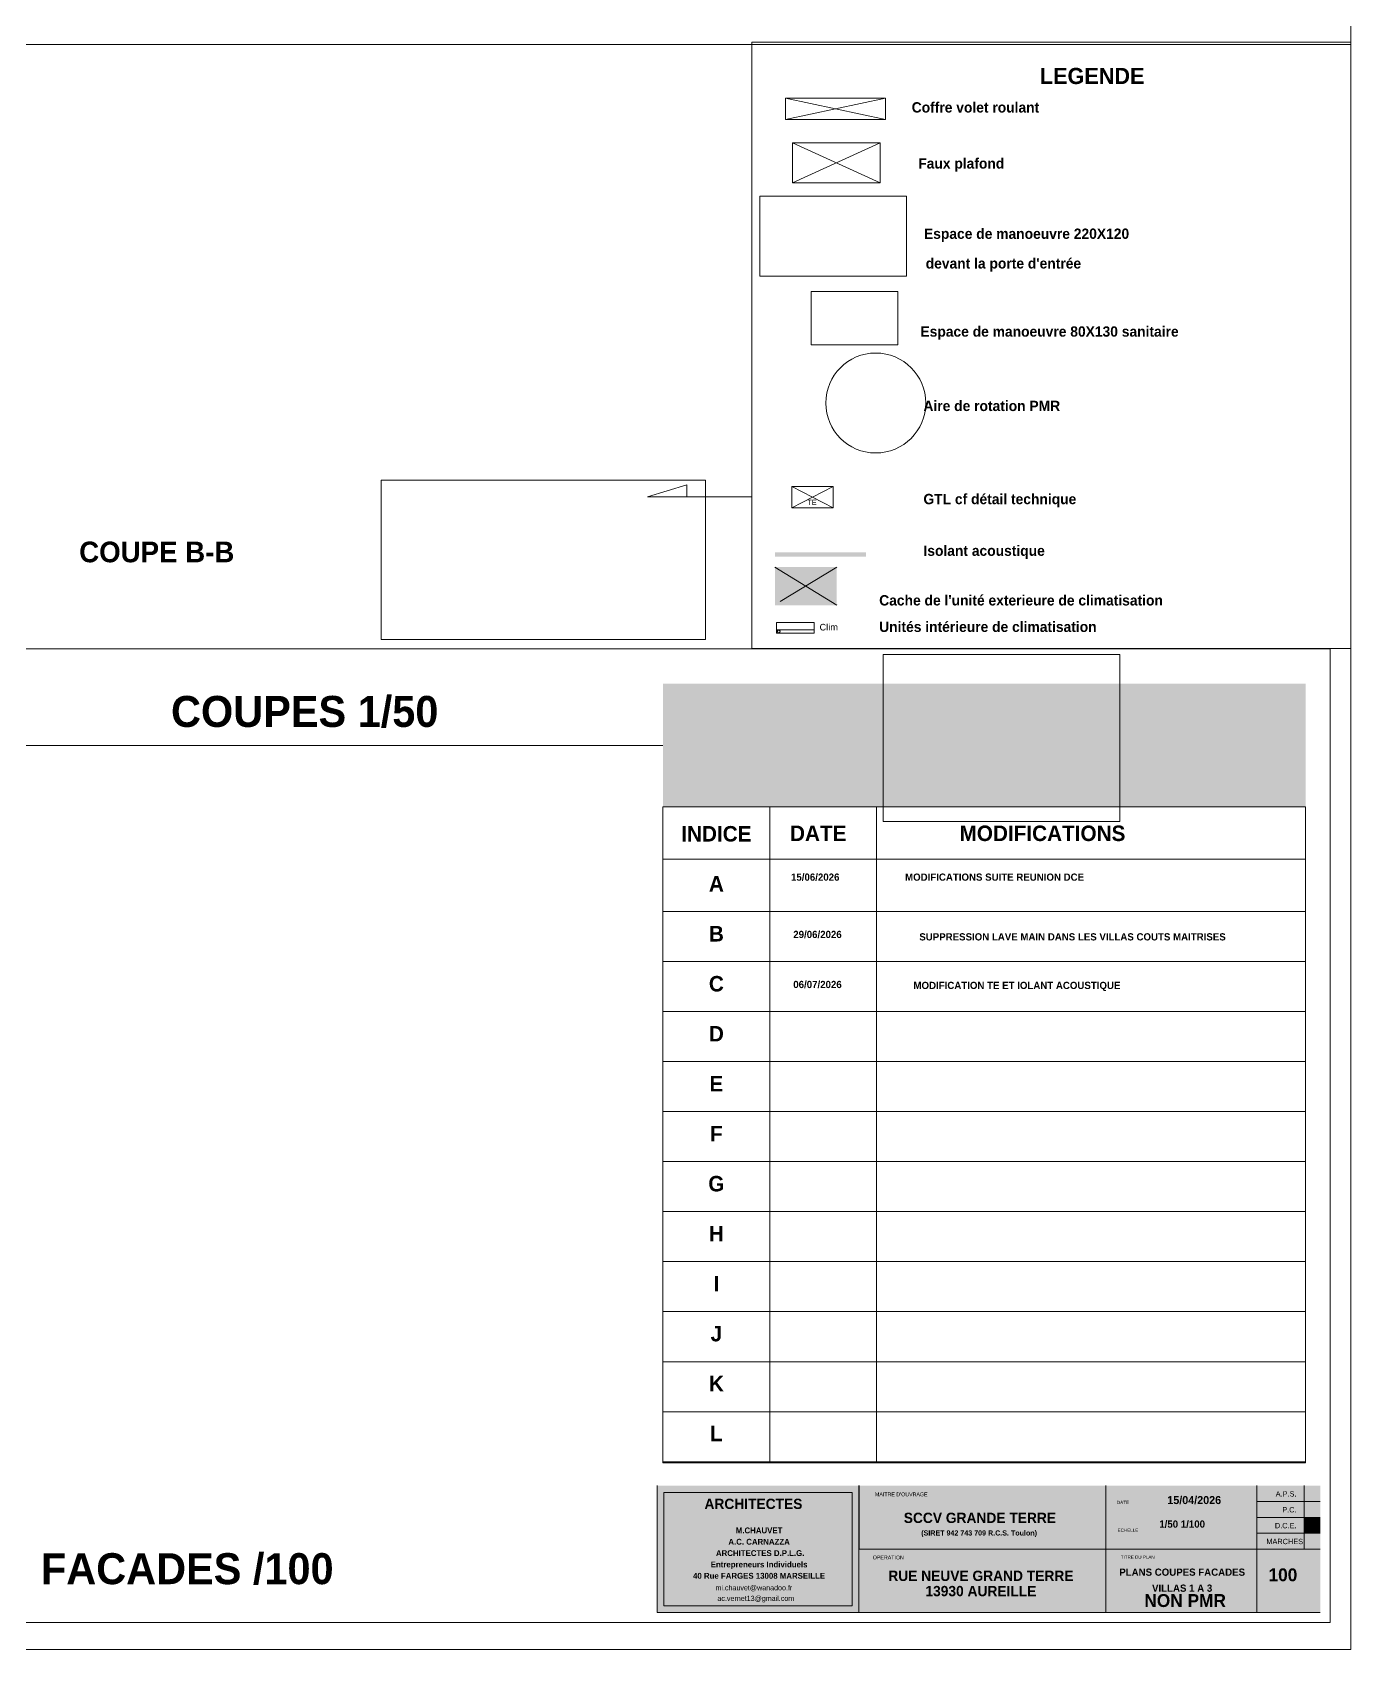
# Model space of a CAD drawing. Header units: metres. Extents: x 1.8 to 67.5, y -52.8 to -10.8.
# Drawn here: x 41.98 to 61.76, y -52.77 to -28.49 of the extents above; entities that cross this region are included whole.
import ezdxf
from ezdxf.enums import TextEntityAlignment as Align
from ezdxf.lldxf.tags import DXFTag

# ---------------------------------------------------------------- set-up
doc = ezdxf.new("R2010")
doc.units = ezdxf.units.M
doc.header["$MEASUREMENT"] = 0
doc.header["$XCLIPFRAME"] = 2
for name, color, linetype in [('Calque commun', 7, 'Continuous'), ('Cotations', 7, 'Continuous'), ('Textes', 7, 'Continuous')]:
    doc.layers.add(name, color=color, linetype=linetype)
doc.styles.add('Arial', font='arial.ttf', dxfattribs={"height": 0.185551})
doc.styles.add('Arial16', font='arial.ttf', dxfattribs={"height": 0.077313})
doc.styles.add('Arial2', font='arial.ttf', dxfattribs={"height": 0.216476})
doc.styles.add('Arial8', font='arial.ttf', dxfattribs={"height": 0.098961})
doc.styles.add('Century Gothic', font='GOTHICB.TTF', dxfattribs={"height": 0.31023})
doc.styles.add('Century Gothic12', font='GOTHICB.TTF', dxfattribs={"height": 0.108581})
doc.styles.add('Century Gothic13', font='GOTHICB.TTF', dxfattribs={"height": 0.193894})
doc.styles.add('Century Gothic2', font='GOTHIC.TTF', dxfattribs={"height": 0.159822})
doc.styles.add('Century Gothic23', font='GOTHICB.TTF', dxfattribs={"height": 0.242755})
doc.styles.add('Century Gothic3', font='GOTHIC.TTF', dxfattribs={"height": 0.159838})
doc.styles.add('Century Gothic4', font='GOTHICB.TTF', dxfattribs={"height": 0.155115})
doc.styles.add('Century Gothic5', font='GOTHIC.TTF', dxfattribs={"height": 0.077575})
doc.styles.add('Century Gothic6', font='GOTHICB.TTF', dxfattribs={"height": 0.241204})
doc.styles.add('Century Gothic7', font='GOTHICB.TTF', dxfattribs={"height": 0.046535})
doc.styles.add('Century Gothic8', font='GOTHICB.TTF', dxfattribs={"height": 0.077558})
doc.styles.add('Century Gothic9', font='GOTHICB.TTF', dxfattribs={"height": 0.465345})
tags = doc.linetypes.add('DIVIDE2', pattern=[0.625, 0.25, -0.125, 0, -0.125, 0, -0.125]).pattern_tags.tags
tags[14:15] = [DXFTag(74, 4), DXFTag(75, 0), DXFTag(340, '0'), DXFTag(46, 1.0), DXFTag(50, 0.0), DXFTag(44, 0.0), DXFTag(45, 0.0)]
tags[12:13] = [DXFTag(74, 4), DXFTag(75, 0), DXFTag(340, '0'), DXFTag(46, 1.0), DXFTag(50, 0.0), DXFTag(44, 0.0), DXFTag(45, 0.0)]
tags[10:11] = [DXFTag(74, 4), DXFTag(75, 0), DXFTag(340, '0'), DXFTag(46, 1.0), DXFTag(50, 0.0), DXFTag(44, 0.0), DXFTag(45, 0.0)]
tags[8:9] = [DXFTag(74, 4), DXFTag(75, 0), DXFTag(340, '0'), DXFTag(46, 1.0), DXFTag(50, 0.0), DXFTag(44, 0.0), DXFTag(45, 0.0)]
tags[6:7] = [DXFTag(74, 4), DXFTag(75, 0), DXFTag(340, '0'), DXFTag(46, 1.0), DXFTag(50, 0.0), DXFTag(44, 0.0), DXFTag(45, 0.0)]
tags[4:5] = [DXFTag(74, 4), DXFTag(75, 0), DXFTag(340, '0'), DXFTag(46, 1.0), DXFTag(50, 0.0), DXFTag(44, 0.0), DXFTag(45, 0.0)]
tags = doc.linetypes.add('HIDDEN', pattern=[0.375, 0.25, -0.125]).pattern_tags.tags
tags[6:7] = [DXFTag(74, 4), DXFTag(75, 0), DXFTag(340, '0'), DXFTag(46, 1.0), DXFTag(50, 0.0), DXFTag(44, 0.0), DXFTag(45, 0.0)]
tags[4:5] = [DXFTag(74, 4), DXFTag(75, 0), DXFTag(340, '0'), DXFTag(46, 1.0), DXFTag(50, 0.0), DXFTag(44, 0.0), DXFTag(45, 0.0)]
tags = doc.linetypes.add('HIDDEN2', pattern=[0.1875, 0.125, -0.0625]).pattern_tags.tags
tags[6:7] = [DXFTag(74, 4), DXFTag(75, 0), DXFTag(340, '0'), DXFTag(46, 1.0), DXFTag(50, 0.0), DXFTag(44, 0.0), DXFTag(45, 0.0)]
tags[4:5] = [DXFTag(74, 4), DXFTag(75, 0), DXFTag(340, '0'), DXFTag(46, 1.0), DXFTag(50, 0.0), DXFTag(44, 0.0), DXFTag(45, 0.0)]
picture_1 = doc.add_image_def('image1.jpg', size_in_pixel=(1169, 826))
picture_2 = doc.add_image_def('image2.jpg', size_in_pixel=(789, 328))

# ---------------------------------------------------------------- blocks, each defined once
blk = doc.blocks.new('CARTDCE')
at = {"layer": 'Calque commun', "color": 9, "linetype": 'Continuous', "lineweight": 9}
for p, q in [((20.202, 28.93), (-21.798, 28.93)), ((-21.798, 28.93), (-21.798, 27.609)), ((20.202, -0.3), (20.202, 28.93)), ((-21.798, -0.3), (-21.798, 1.265)), ((-21.798, -0.3), (20.202, -0.3))]:
    blk.add_line(p, q, dxfattribs=at)
at = {"layer": 'Calque commun', "color": 7, "linetype": 'Continuous', "lineweight": 9}
for p, q in [((3.381, 24.184), (3.381, 4.528)), ((6.588, 24.184), (6.588, 4.528)), ((0, 0), (0, 3.812)), ((17.996, 1.906, -3.494), (17.996, 3.812, -3.494)), ((19.425, 1.906, -3.494), (19.425, 3.812, -3.494)), ((17.996, 3.335, -3.494), (19.902, 3.335, -3.494)), ((17.996, 2.859, -3.494), (19.902, 2.859, -3.494)), ((17.996, 2.382, -3.494), (19.902, 2.382, -3.494)), ((6.059, 0), (0, 0)), ((19.902, 0), (6.059, 0))]:
    blk.add_line(p, q, dxfattribs=at)
at = {"layer": 'Calque commun', "color": 7, "linetype": 'Continuous', "lineweight": 18}
for p, q in [((0.206, 3.606), (5.853, 3.606)), ((0.206, 0.206), (0.206, 3.606)), ((5.853, 3.606), (5.853, 0.206)), ((6.059, 0), (6.059, 3.812)), ((6.06, 3.812), (6.059, 0)), ((13.463, 3.812), (13.463, 0)), ((17.996, 0), (17.996, 3.812)), ((19.902, 1.906), (6.059, 1.906)), ((5.853, 0.206), (0.206, 0.206))]:
    blk.add_line(p, q, dxfattribs=at)
for points in [[(0.174, 27.878), (19.464, 27.878), (0.174, 24.184), (19.464, 24.184)], [(19.902, 3.812), (0, 3.812), (19.902, 0), (0, 0)], [(0, 3.812), (19.902, 3.812), (0, 0), (19.902, 0)]]:
    blk.add_trace(points, dxfattribs=at)
at = {"layer": 'Calque commun', "color": 18, "linetype": 'Continuous', "lineweight": 9}
blk.add_trace([(19.902, 2.859), (19.425, 2.859), (19.902, 2.382), (19.425, 2.382)], dxfattribs=at)
at = {"layer": 'Calque commun', "color": 7, "linetype": 'ByBlock', "lineweight": -2, "style": 'Century Gothic6'}
blk.add_text('15/04/2026', height=0.2412, dxfattribs=at).set_placement((16.12, 3.185), align=Align.BOTTOM_CENTER)
at = {"layer": 'Calque commun', "color": 7, "linetype": 'ByBlock', "lineweight": -2}
for s, style, p in [('A.P.S.', 'Century Gothic2', (19.191, 3.436, -3.494)), ('P.C.', 'Century Gothic3', (19.191, 2.96, -3.494)), ('D.C.E.', 'Century Gothic3', (19.191, 2.484, -3.494)), ('MARCHES', 'Century Gothic3', (19.388, 2.007, -3.494))]:
    blk.add_text(s, height=0.1598, dxfattribs=dict(at, style=style)).set_placement(p, align=Align.BOTTOM_RIGHT)
for s, height, style, p in [('SCCV GRANDE TERRE', 0.3091, 'Century Gothic4', (9.688, 2.597, 0)), ('(SIRET 942 743 709 R.C.S. Toulon)', 0.15455, 'Century Gothic8', (9.665, 2.268, 0))]:
    blk.add_text(s, height=height, rotation=360, dxfattribs=dict(at, style=style)).set_placement(p, align=Align.BOTTOM_CENTER)
at = {"layer": 'Calque commun', "color": 7, "linetype": 'ByBlock', "lineweight": -2, "attachment_point": 8, "rotation": 360}
for s, insert, char_height, line_spacing_factor, style in [(' \\PARCHITECTES', (2.891, 3.106, 0), 0.3091, 0.889662, 'Century Gothic4'), ('M.CHAUVET\\PA.C. CARNAZZA\\P ARCHITECTES D.P.L.G.\\PEntrepreneurs Individuels\\P40 Rue FARGES 13008 MARSEILLE', (3.061, 1.014, 0), 0.17601, 1.160429, 'Century Gothic7'), ('RUE NEUVE GRAND TERRE\\P13930 AUREILLE', (9.718, 0.487, 0), 0.3091, 0.889662, 'Century Gothic4')]:
    blk.add_mtext(s, dxfattribs=dict(at, insert=insert, char_height=char_height, line_spacing_factor=line_spacing_factor, style=style))
at = {"layer": 'Textes', "color": 5, "linetype": 'ByBlock', "lineweight": -2, "style": 'Century Gothic9'}
for s, height, p in [('DATE', 0.4653, (3.989, 23.019)), ('MODIFICATIONS', 0.46535, (9.077, 23.019))]:
    blk.add_text(s, height=height, dxfattribs=at).set_placement(p, align=Align.BOTTOM_LEFT)
at = {"layer": 'Textes', "color": 7, "linetype": 'ByBlock', "lineweight": -2}
for s, height, style, p in [("MAITRE D'OUVRAGE", 0.11338, 'Arial2', (7.328, 3.549)), ('DATE', 0.0972, 'Arial', (13.981, 3.307)), ('ECHELLE', 0.0972, 'Arial', (14.131, 2.474)), ('OPERATION', 0.1134, 'Arial2', (6.939, 1.655)), ('TITRE DU PLAN', 0.09718, 'Arial', (14.424, 1.665))]:
    blk.add_text(s, height=height, rotation=360, dxfattribs=dict(at, style=style)).set_placement(p, align=Align.MIDDLE_CENTER)
at = {"layer": 'Textes', "color": 5, "linetype": 'ByBlock', "lineweight": -2, "insert": (1.779, 5.142), "char_height": 0.4653, "attachment_point": 8, "line_spacing_factor": 1.934048, "style": 'Century Gothic9'}
blk.add_mtext('INDICE\\PA\\PB\\PC\\PD\\PE\\PF\\PG\\PH\\PI\\PJ\\PK\\PL', dxfattribs=at)
at = {"layer": 'Textes', "color": 7, "linetype": 'ByBlock', "lineweight": -2, "insert": (1.752, 0.304, 0), "char_height": 0.15459, "attachment_point": 7, "rotation": 360, "line_spacing_factor": 1.237506, "style": 'Century Gothic5'}
blk.add_mtext('mi.chauvet@wanadoo.fr\\P ac.vernet13@gmail.com', dxfattribs=at)
at = {"layer": 'Calque commun', "color": 5, "linetype": 'DIVIDE2', "lineweight": 9}
image = blk.add_image(picture_1, insert=(6.782, 23.744), size_in_units=(7.101, 5.018), dxfattribs=at)
image.set_boundary_path([(-2e-05, -0.0003), (1169, -0.0003), (1169, 826), (-2e-05, 826), (-2e-05, -0.0003)])
at = {"layer": 'Calque commun', "color": 7, "linetype": 'Continuous', "lineweight": 9}
mesh = blk.add_polyface(dxfattribs=at)
corners = [(19.464, 24.184), (0.174, 24.184), (0.174, 4.493), (19.464, 4.493)]
mesh.append_faces([[corners[k] for k in face] for face in [(0, 1, 2, 3)]], dxfattribs={"color": 7})
mesh = blk.add_polyface(dxfattribs=at)
corners = [(19.464, 24.184), (0.174, 24.184), (0.174, 22.615), (19.464, 22.615)]
mesh.append_faces([[corners[k] for k in face] for face in [(0, 1, 2, 3)]], dxfattribs={"color": 7})
mesh = blk.add_polyface(dxfattribs=at)
corners = [(0.174, 21.046), (19.464, 21.046), (19.464, 19.544), (0.174, 19.544)]
mesh.append_faces([[corners[k] for k in face] for face in [(0, 1, 2, 3)]], dxfattribs={"color": 7})
mesh = blk.add_polyface(dxfattribs=at)
corners = [(0.174, 19.544), (19.464, 19.544), (19.464, 18.043), (0.174, 18.043)]
mesh.append_faces([[corners[k] for k in face] for face in [(0, 1, 2, 3)]], dxfattribs={"color": 7})
mesh = blk.add_polyface(dxfattribs=at)
corners = [(0.174, 18.043), (19.464, 18.043), (19.464, 16.541), (0.174, 16.541)]
mesh.append_faces([[corners[k] for k in face] for face in [(0, 1, 2, 3)]], dxfattribs={"color": 7})
mesh = blk.add_polyface(dxfattribs=at)
corners = [(0.174, 16.541), (19.464, 16.541), (19.464, 15.039), (0.174, 15.039)]
mesh.append_faces([[corners[k] for k in face] for face in [(0, 1, 2, 3)]], dxfattribs={"color": 7})
mesh = blk.add_polyface(dxfattribs=at)
corners = [(0.174, 15.039), (19.464, 15.039), (19.464, 13.538), (0.174, 13.538)]
mesh.append_faces([[corners[k] for k in face] for face in [(0, 1, 2, 3)]], dxfattribs={"color": 7})
mesh = blk.add_polyface(dxfattribs=at)
corners = [(0.174, 13.538), (19.464, 13.538), (19.464, 12.036), (0.174, 12.036)]
mesh.append_faces([[corners[k] for k in face] for face in [(0, 1, 2, 3)]], dxfattribs={"color": 7})
mesh = blk.add_polyface(dxfattribs=at)
corners = [(0.174, 12.036), (19.464, 12.036), (19.464, 10.535), (0.174, 10.535)]
mesh.append_faces([[corners[k] for k in face] for face in [(0, 1, 2, 3)]], dxfattribs={"color": 7})
mesh = blk.add_polyface(dxfattribs=at)
corners = [(0.174, 10.535), (19.464, 10.535), (19.464, 9.033), (0.174, 9.033)]
mesh.append_faces([[corners[k] for k in face] for face in [(0, 1, 2, 3)]], dxfattribs={"color": 7})
mesh = blk.add_polyface(dxfattribs=at)
corners = [(0.174, 9.033), (19.464, 9.033), (19.464, 7.531), (0.174, 7.531)]
mesh.append_faces([[corners[k] for k in face] for face in [(0, 1, 2, 3)]], dxfattribs={"color": 7})
mesh = blk.add_polyface(dxfattribs=at)
corners = [(0.174, 7.531), (19.464, 7.531), (19.464, 6.03), (0.174, 6.03)]
mesh.append_faces([[corners[k] for k in face] for face in [(0, 1, 2, 3)]], dxfattribs={"color": 7})
mesh = blk.add_polyface(dxfattribs=at)
corners = [(0.174, 6.03), (19.464, 6.03), (19.464, 4.528), (0.174, 4.528)]
mesh.append_faces([[corners[k] for k in face] for face in [(0, 1, 2, 3)]], dxfattribs={"color": 7})
blk = doc.blocks.new('120x220')
at = {"layer": 'Calque commun', "color": 7, "linetype": 'HIDDEN', "lineweight": 9}
mesh = blk.add_polyface(dxfattribs=at)
corners = [(0, 2.2), (0, 0), (1.2, 0), (1.2, 2.2)]
mesh.append_faces([[corners[k] for k in face] for face in [(0, 1, 2, 3)]], dxfattribs={"color": 7})
blk = doc.blocks.new('80x130')
at = {"layer": 'Calque commun', "color": 7, "linetype": 'HIDDEN', "lineweight": 9}
mesh = blk.add_polyface(dxfattribs=at)
corners = [(0, 0), (0, 1.3), (0.8, 1.3), (0.8, 0)]
mesh.append_faces([[corners[k] for k in face] for face in [(0, 1, 2, 3)]], dxfattribs={"color": 7})
blk = doc.blocks.new('te 62x32')
at = {"layer": 'Calque commun', "color": 1, "linetype": 'Continuous', "lineweight": 18}
for p, q in [((0, 0.32), (0.62, 0)), ((0.62, 0.32), (0, 0))]:
    blk.add_line(p, q, dxfattribs=at)
at = {"layer": 'Textes', "color": 5, "linetype": 'ByBlock', "lineweight": -2, "style": 'Arial16'}
blk.add_text('TE', height=0.0773, dxfattribs=at).set_placement((0.236, 0.018), align=Align.BOTTOM_LEFT)
at = {"layer": 'Calque commun', "color": 1, "linetype": 'Continuous', "lineweight": 18}
mesh = blk.add_polyface(dxfattribs=at)
corners = [(0, 0.32), (0.62, 0.32), (0.62, 0), (0, 0)]
mesh.append_faces([[corners[k] for k in face] for face in [(0, 1, 2, 3)]], dxfattribs={"color": 1})
blk = doc.blocks.new('clim-int7')
at = {"layer": 'Calque commun', "color": 0, "linetype": 'ByBlock', "lineweight": 9}
for p, q in [((0.567, 0.16), (0, 0.16)), ((0, 0.16), (0, 0)), ((0, 0.106), (0.567, 0.106)), ((0, 0), (0.567, 0)), ((0.567, 0), (0.567, 0.16))]:
    blk.add_line(p, q, dxfattribs=at)
blk.add_arc((0.531, 0.134), 0.02, 330, 329.9994, dxfattribs=at)

msp = doc.modelspace()

# ---------------------------------------------------------------- linework, layer by layer
at = {"layer": 'Calque commun', "color": 20, "linetype": 'HIDDEN2', "lineweight": 9}
for p, q in [((54.703, -30.154), (53.386, -30.752)), ((53.386, -30.154), (54.703, -30.752))]:
    msp.add_line(p, q, dxfattribs=at)
at = {"layer": 'Calque commun', "color": 7, "linetype": 'HIDDEN', "lineweight": 9}
for p, q in [((54.052, -37.092), (53.123, -36.518)), ((54.052, -36.518), (53.201, -37.038))]:
    msp.add_line(p, q, dxfattribs=at)
at = {"layer": 'Calque commun', "color": 21, "linetype": 'HIDDEN2', "lineweight": 9, "flags": 128}
msp.add_lwpolyline([(54.784, -29.802), (54.784, -29.483), (53.284, -29.483), (53.284, -29.802), (54.784, -29.802), (53.284, -29.483), (53.284, -29.802), (54.784, -29.483)], dxfattribs=at)
at = {"layer": 'Calque commun', "color": 1, "linetype": 'Continuous', "lineweight": 18}
msp.add_polyline3d([(52.779, -35.464, 0), (51.21, -35.464, 0), (51.803, -35.284, 0), (51.803, -35.464, 0)], dxfattribs=at)
at = {"layer": 'Calque commun', "color": 7, "linetype": 'HIDDEN', "lineweight": 9}
msp.add_arc((54.637, -34.057), 0.75, 270, 269.9994, dxfattribs=at)
at = {"layer": 'Calque commun', "color": 91, "linetype": 'Continuous', "lineweight": 9}
msp.add_trace([(53.123, -36.3), (54.49, -36.3), (53.123, -36.365), (54.49, -36.365)], dxfattribs=at)
at = {"layer": 'Calque commun', "color": 43, "linetype": 'HIDDEN', "lineweight": 9}
msp.add_trace([(54.052, -36.518), (53.123, -36.518), (54.052, -37.092), (53.123, -37.092)], dxfattribs=at)
at = {"layer": 'Cotations', "color": 7, "linetype": 'Continuous', "lineweight": 9}
for p, q in [((1.764, -28.678), (61.764, -28.678)), ((51.443, -39.195), (1.764, -39.195))]:
    msp.add_line(p, q, dxfattribs=at)

# ---------------------------------------------------------------- block references
at = {"layer": 'Calque commun', "color": 0, "linetype": 'ByBlock', "lineweight": -2, "rotation": 90}
for name, p in [('120x220', (55.097, -32.151)), ('80x130', (54.969, -33.185))]:
    msp.add_blockref(name, p, dxfattribs=at)
at = {"layer": 'Calque commun', "color": 0, "linetype": 'ByBlock', "lineweight": -2}
msp.add_blockref('te 62x32', (53.377, -35.628), dxfattribs=at)
at = {"layer": 'Calque commun', "color": 7, "linetype": 'HIDDEN2', "lineweight": -2, "xscale": -1, "yscale": -1, "zscale": -1}
msp.add_blockref('clim-int7', (53.713, -37.353), dxfattribs=at)
at = {"layer": 'Calque commun', "color": 0, "linetype": 'ByBlock', "lineweight": -2, "xscale": 0.5, "yscale": 0.5, "zscale": 0.5}
msp.add_blockref('CARTDCE', (51.356, -52.21), dxfattribs=at)

# ---------------------------------------------------------------- texts
at = {"layer": 'Textes', "color": 5, "linetype": 'ByBlock', "lineweight": -2}
for s, height, style, p in [('LEGENDE', 0.2428, 'Century Gothic23', (57.1, -29.027)), ('COUPE B-B', 0.3102, 'Century Gothic', (42.684, -36.137)), ('COUPES 1/50', 0.46535, 'Century Gothic9', (44.062, -38.453)), ('FACADES /100', 0.46535, 'Century Gothic9', (42.11, -51.318))]:
    msp.add_text(s, height=height, dxfattribs=dict(at, style=style)).set_placement(p, align=Align.TOP_LEFT)
at = {"layer": 'Textes', "color": 5, "linetype": 'ByBlock', "lineweight": -2, "style": 'Century Gothic4'}
for s, p in [('Coffre volet roulant', (55.177, -29.744)), ('Faux plafond', (55.275, -30.585)), ('Espace de manoeuvre 220X120', (55.361, -31.64)), ("devant la porte d'entrée", (55.387, -32.085)), ('Espace de manoeuvre 80X130 sanitaire', (55.308, -33.108)), ('Aire de rotation PMR', (55.353, -34.224)), ('GTL cf détail technique', (55.353, -35.622)), ('Isolant acoustique', (55.353, -36.397)), ("Cache de l'unité exterieure de climatisation", (54.689, -37.142)), ('Unités intérieure de climatisation', (54.689, -37.539))]:
    msp.add_text(s, height=0.15512, dxfattribs=at).set_placement(p, align=Align.BOTTOM_LEFT)
at = {"layer": 'Textes', "color": 5, "linetype": 'ByBlock', "lineweight": -2, "style": 'Arial8'}
msp.add_text('Clim', height=0.099, dxfattribs=at).set_placement((54.07, -37.5), align=Align.BOTTOM_RIGHT)
at = {"layer": 'Textes', "color": 250, "linetype": 'ByBlock', "lineweight": -2}
for s, height, style, p in [('15/06/2026', 0.1086, 'Century Gothic12', (53.729, -41.259)), ('MODIFICATIONS SUITE REUNION DCE', 0.10858, 'Century Gothic12', (56.42, -41.259)), ('29/06/2026', 0.1086, 'Century Gothic12', (53.763, -42.119)), ('SUPPRESSION LAVE MAIN DANS LES VILLAS COUTS MAITRISES', 0.10858, 'Century Gothic12', (57.59, -42.155)), ('06/07/2026', 0.1086, 'Century Gothic12', (53.763, -42.87)), ('MODIFICATION TE ET IOLANT ACOUSTIQUE', 0.10858, 'Century Gothic12', (56.756, -42.884)), ('1/50 1/100', 0.1086, 'Century Gothic12', (59.235, -50.968)), ('100', 0.1939, 'Century Gothic13', (60.747, -51.798)), ('NON PMR', 0.1939, 'Century Gothic13', (59.28, -52.184))]:
    msp.add_text(s, height=height, dxfattribs=dict(at, style=style)).set_placement(p, align=Align.BOTTOM_CENTER)
at = {"layer": 'Textes', "color": 250, "linetype": 'ByBlock', "lineweight": -2, "insert": (59.235, -51.899), "char_height": 0.10858, "attachment_point": 8, "line_spacing_factor": 1.326204, "style": 'Century Gothic12'}
msp.add_mtext('PLANS COUPES FACADES\\PVILLAS 1 A 3', dxfattribs=at)

# ---------------------------------------------------------------- pictures from other files: only their frames are drawn
at = {"layer": 'Calque commun', "color": 5, "linetype": 'DIVIDE2', "lineweight": 9}
image = msp.add_image(picture_2, insert=(47.211, -37.601), size_in_units=(4.867, 2.392), dxfattribs=at)
image.set_boundary_path([(-0.0004, -0.0002), (789, -0.0002), (789, 328), (-0.0004, 328), (-0.0004, -0.0002)])

# ---------------------------------------------------------------- meshes
at = {"layer": 'Calque commun', "color": 7, "linetype": 'Continuous', "lineweight": 9}
mesh = msp.add_polyface(dxfattribs=at)
corners = [(61.764, -10.766), (1.764, -10.766), (1.764, -52.766), (61.764, -52.766)]
mesh.append_faces([[corners[k] for k in face] for face in [(0, 1, 2, 3)]], dxfattribs={"color": 7})
mesh = msp.add_polyface(dxfattribs=at)
corners = [(61.764, -28.639), (52.78, -28.639), (52.78, -37.741), (61.764, -37.741)]
mesh.append_faces([[corners[k] for k in face] for face in [(0, 1, 2, 3)]], dxfattribs={"color": 7})
at = {"layer": 'Calque commun', "color": 20, "linetype": 'HIDDEN2', "lineweight": 9}
mesh = msp.add_polyface(dxfattribs=at)
corners = [(53.386, -30.752), (54.703, -30.752), (54.703, -30.154), (53.386, -30.154)]
mesh.append_faces([[corners[k] for k in face] for face in [(0, 1, 2, 3)]], dxfattribs={"color": 20})
at = {"layer": 'Calque commun', "color": 5, "linetype": 'DIVIDE2', "lineweight": 9}
mesh = msp.add_polyface(dxfattribs=at)
corners = [(47.214, -37.604), (52.08, -37.604), (52.08, -35.214), (47.214, -35.214)]
mesh.append_faces([[corners[k] for k in face] for face in [(0, 1, 2, 3)]], dxfattribs={"color": 5})

doc.saveas('drawing.dxf')
